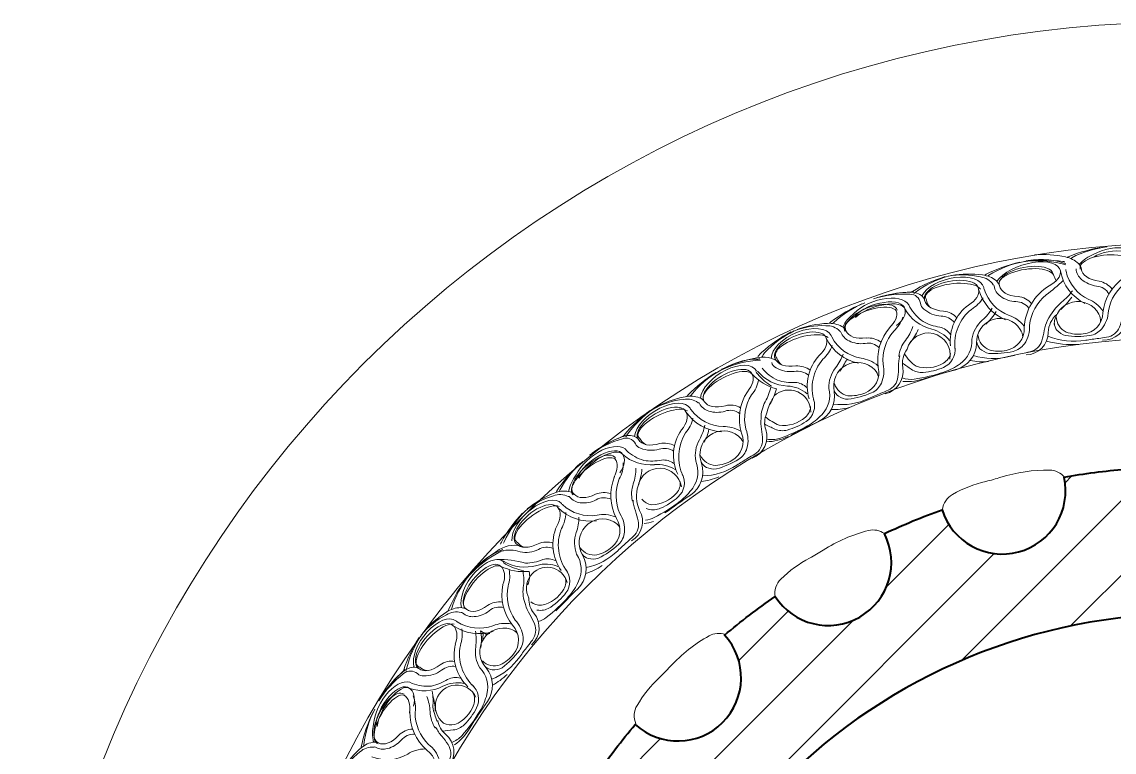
# Model space of a CAD drawing. Header units: millimetres. Extents: x 542654 to 551203, y 315718 to 321804.
# Drawn here: x 545957 to 546346.7, y 319782.5 to 320043 of the extents above; entities that cross this region are included whole.
import ezdxf

# ---------------------------------------------------------------- set-up
doc = ezdxf.new("R2010")
doc.units = ezdxf.units.MM
doc.layers.add('cad-block.com', color=250, linetype='Continuous')

msp = doc.modelspace()

# ---------------------------------------------------------------- hatches: boundary and pattern name
at = {"layer": 'cad-block.com', "lineweight": 15, "true_color": 0x000000}
h = msp.add_hatch(dxfattribs=at)
h.set_pattern_fill('ANSI31', color=18, scale=150, style=0)
h.set_pattern_definition([(45, (-1126099.823, -80341.507), (-13.25825215, 13.25825215), [])])
edge = h.paths.add_edge_path()
edge.add_arc((546630.89, 319626.77), 22.54, 180, 267.4934)
edge.add_arc((546370.37, 319627.14), 260.54, 350.0929, 354.9598, ccw=False)
edge.add_arc((546622.11, 319560.32), 22.54, 77.4026, 252.7016)
edge.add_arc((546369.93, 319628.13), 261.23, 335.0549, 340.0042, ccw=False)
edge.add_arc((546596.02, 319498.15), 22.54, 61.4709, 238.5379)
edge.add_arc((546373.41, 319626.62), 257.43, 319.9958, 324.9905, ccw=False)
edge.add_arc((546555.37, 319444.52), 22.54, 47.4916, 222.4785)
edge.add_arc((546373.22, 319626.77), 257.67, 304.9273, 309.9719, ccw=False)
edge.add_arc((546501.79, 319403.31), 22.54, 32.764, 207.0672)
edge.add_arc((546373.22, 319626.77), 257.67, 289.958, 294.9039, ccw=False)
edge.add_arc((546439.65, 319377.86), 22.54, 17.3263, 192.5624)
edge.add_arc((546373.22, 319626.77), 257.67, 275.0131, 279.9308, ccw=False)
edge.add_arc((546373.22, 319369.1), 22.54, 2.5066, 90)
edge.add_arc((546373.22, 319369.1), 22.54, 90, 177.4934)
edge.add_arc((546373.22, 319626.77), 257.67, 260.0692, 264.9869, ccw=False)
edge.add_arc((546306.78, 319377.86), 22.54, 347.4376, 522.6737)
edge.add_arc((546373.22, 319626.77), 257.67, 245.0961, 250.042, ccw=False)
edge.add_arc((546244.64, 319403.31), 22.54, 332.9328, 507.236)
edge.add_arc((546373.22, 319626.77), 257.67, 230.0281, 235.0727, ccw=False)
edge.add_arc((546191.06, 319444.52), 22.54, 317.5215, 492.5084)
edge.add_arc((546373.02, 319626.62), 257.43, 215.0095, 220.0042, ccw=False)
edge.add_arc((546150.41, 319498.15), 22.54, 301.4621, 478.5291)
edge.add_arc((546376.5, 319628.13), 261.23, 199.9958, 204.9451, ccw=False)
edge.add_arc((546124.32, 319560.32), 22.54, 287.2984, 462.5974)
edge.add_arc((546376.06, 319627.14), 260.54, 185.0402, 189.9071, ccw=False)
edge.add_arc((546115.54, 319626.77), 22.54, 272.5066, 360)
edge.add_arc((546115.54, 319626.77), 22.54, 0, 87.4934)
edge.add_arc((546376.06, 319626.4), 260.54, 170.0929, 174.9598, ccw=False)
edge.add_arc((546124.32, 319693.22), 22.54, 257.4026, 432.7016)
edge.add_arc((546376.5, 319625.41), 261.23, 155.0549, 160.0042, ccw=False)
edge.add_arc((546150.41, 319755.38), 22.54, 241.4709, 418.5379)
edge.add_arc((546373.02, 319626.92), 257.43, 139.9958, 144.9905, ccw=False)
edge.add_arc((546191.06, 319809.02), 22.54, 227.4916, 402.4785)
edge.add_arc((546373.22, 319626.77), 257.67, 124.9273, 129.9719, ccw=False)
edge.add_arc((546244.64, 319850.23), 22.54, 212.764, 387.0672)
edge.add_arc((546373.22, 319626.77), 257.67, 109.958, 114.9039, ccw=False)
edge.add_arc((546306.78, 319875.68), 22.54, 197.3263, 372.5624)
edge.add_arc((546373.22, 319626.77), 257.67, 95.0131, 99.9308, ccw=False)
edge.add_arc((546373.22, 319884.44), 22.54, 182.5066, 270)
edge.add_arc((546373.22, 319884.44), 22.54, 270, 357.4934)
edge.add_arc((546373.22, 319626.77), 257.67, 80.0692, 84.9869, ccw=False)
edge.add_arc((546439.65, 319875.68), 22.54, 167.4376, 342.6737)
edge.add_arc((546373.22, 319626.77), 257.67, 65.0961, 70.042, ccw=False)
edge.add_arc((546501.79, 319850.23), 22.54, 152.9328, 327.236)
edge.add_arc((546373.22, 319626.77), 257.67, 50.0281, 55.0727, ccw=False)
edge.add_arc((546555.37, 319809.02), 22.54, 137.5215, 312.5084)
edge.add_arc((546373.41, 319626.92), 257.43, 35.0095, 40.0042, ccw=False)
edge.add_arc((546596.02, 319755.38), 22.54, 121.4621, 298.5291)
edge.add_arc((546369.93, 319625.41), 261.23, 19.9958, 24.9451, ccw=False)
edge.add_arc((546622.11, 319693.22), 22.54, 107.2984, 282.5974)
edge.add_arc((546370.37, 319626.4), 260.54, 5.0402, 9.9071, ccw=False)
edge.add_arc((546630.89, 319626.77), 22.54, 92.5066, 180)
edge = h.paths.add_edge_path(flags=17)
edge.add_arc((546373.22, 319626.77), 205.1, 180, 270)
edge.add_arc((546373.22, 319626.77), 205.1, 270, 360)
edge.add_arc((546373.22, 319626.77), 205.1, 0, 90)
edge.add_arc((546373.22, 319626.77), 205.1, 90, 180)

# ---------------------------------------------------------------- linework, layer by layer
at = {"layer": 'cad-block.com', "color": 18, "lineweight": 15, "true_color": 0x000000}
for points in [[(546329.98, 319958.96, -0.01773), (546330.59, 319959.28, -0.065459), (546342.94, 319962.63, -0.065459)], [(546331.07, 319958.59, -0.020326), (546331.53, 319958.84, -0.093407), (546344.09, 319962.7)], [(546300.44, 319952.58, -0.01773), (546301.02, 319952.95, -0.065459), (546313.07, 319957.25, -0.065459)], [(546301.54, 319952.29, -0.020326), (546301.99, 319952.58, -0.093407), (546314.21, 319957.41)], [(546329.42, 319956.77, 0.018668), (546328.75, 319956.95, 0.138496), (546314.21, 319957.41)], [(546329.46, 319956.26, 0.084136), (546327.66, 319956.79, 0.090657), (546314.21, 319957.41)], [(546329.09, 319957.4, 0.018642), (546328.41, 319957.51, 0.063787), (546315.28, 319957.7, 0.065451)], [(546335.02, 319954.71, 0.160145), (546333.91, 319956.73, 0.142486), (546329.31, 319959.12, 0.07532), (546318.21, 319959.84, 0.065451)], [(546339.44, 319960.08, 0.129223), (546334.19, 319956.44, -1.651741)], [(546303.86, 319948.76, 0.375012), (546303.52, 319949.16, 0.214877), (546299, 319951.97, 0.107511), (546287.42, 319952.21, 0.071007)], [(546305.79, 319948.74, 0.160145), (546304.52, 319950.66, 0.142486), (546299.75, 319952.69, 0.07532), (546288.63, 319952.54, 0.065451)], [(546324.97, 319952.71, 0.00341), (546326, 319950.61, 0.145453)], [(546327.48, 319954.11, 0.231733), (546336.22, 319942.52, -0.066571), (546336.22, 319942.52)], [(546329.37, 319954.64, 0.076886), (546329.49, 319954.03, 0.711485)], [(546329.49, 319954.03, 0.234103), (546337.57, 319944, -0.067828), (546340.24, 319942.43, -0.067828)], [(546335.05, 319951.08, -0.207831), (546333.1, 319954.88, -0.467619)], [(546274.06, 319946.41, -0.020284), (546274.72, 319946.84, -0.065325), (546286.41, 319952.09, -0.065451)], [(546275.16, 319946.12, -0.024119), (546275.69, 319946.47, -0.09277), (546287.52, 319952.24)], [(546306.11, 319945.11, -0.207831), (546303.86, 319948.76, -0.467619)], [(546314.58, 319933.85, -0.248077), (546323.43, 319948.83), (546323.43, 319948.83)], [(546316.5, 319934.71, -0.203444), (546322.39, 319945.58, 0.026432), (546328.52, 319950.73)], [(546335.05, 319951.08, 0.150244), (546340.35, 319948.73, -0.25156), (546344.82, 319945.91, -0.21133)], [(546341.29, 319950.46, 0.132314), (546341.29, 319950.46, -0.187603), (546345.93, 319947.63)], [(546342.62, 319939.19, -0.220912), (546350.41, 319951.9), (546350.41, 319951.9)], [(546344.61, 319939.89, -0.203444), (546351.33, 319950.27, 0.053766), (546353.26, 319951.47)], [(546277.56, 319942.65, 0.37953), (546273.81, 319945.83, 0.093177), (546260.81, 319944.15)], [(546275.17, 319946.59, 0.018642), (546274.47, 319946.63, 0.065451), (546261.85, 319944.55, 0.065451)], [(546279.14, 319943.55, 0.154889), (546277.88, 319945.42, 0.162419), (546273.46, 319946.5, 0.070806), (546264.71, 319945.18, 0.039582)], [(546289.89, 319926.15, 0.042276), (546289.89, 319926.15, -0.260309), (546295.76, 319940.43, 0.123631), (546299.9, 319944.58)], [(546298.32, 319947.55, 0.231733), (546307.93, 319936.67, -0.066571), (546307.93, 319936.67)], [(546300.17, 319948.22, 0.076886), (546300.33, 319947.62, 0.711485)], [(546300.33, 319947.62, 0.234103), (546309.16, 319938.26, -0.067828), (546311.96, 319936.9, -0.067828)], [(546306.11, 319945.11, 0.150244), (546311.57, 319943.19, -0.25156), (546316.25, 319940.73, -0.21133)], [(546312.37, 319944.99, 0.132314), (546312.37, 319944.99, -0.187603), (546317.22, 319942.53)], [(546322.91, 319936.54, -0.093472), (546327.91, 319943.04, 0.080911), (546331.77, 319947.09)], [(546331.3, 319946.58, 0.000004), (546331.3, 319946.58, 0.000004)], [(546245.13, 319935.46, -0.01773), (546245.64, 319935.93, -0.065459), (546256.68, 319942.39, -0.065459)], [(546246.28, 319935.38, -0.020326), (546246.66, 319935.75, -0.093407), (546257.77, 319942.75)], [(546273.83, 319941.25, 0.115094), (546278.49, 319936.05, 0.113469)], [(546278.8, 319940.52, -0.243056), (546277.56, 319942.65, -0.467619)], [(546279.07, 319943.63, 0.0002), (546279.07, 319943.63, 0.0002)], [(546279.7, 319943.83, 0.150462), (546280.89, 319941.22, -1140.797871)], [(546288.27, 319927.44, -0.266872), (546294.7, 319941.97), (546294.7, 319941.97)], [(546295.88, 319929.79, -0.172942), (546299.61, 319936.55, 0.080911), (546303.15, 319940.88)], [(546323.04, 319930.9, 0.138787), (546336.51, 319929.41, -0.003114), (546341.15, 319930.08, 0.001263), (546343.95, 319930.47, 0.269297), (546348.56, 319934.11, 0.032055), (546349.69, 319937.61, -0.066973), (546351.14, 319941.22, -14.793123)], [(546353.59, 319941.95, 0.191456), (546351.05, 319936.9, -0.402427), (546342.56, 319929.48, 0.069687)], [(546253.97, 319939.01, 0.129223), (546249.85, 319934.12, -1.651741)], [(546264.23, 319920.87, -0.203444), (546268.01, 319932.65, 0.142365), (546271.24, 319937.6)], [(546272.01, 319940.6, 0.211881), (546281.58, 319933.36, 0.145453)], [(546278.8, 319940.52, 0.167244), (546284.91, 319938.02, -0.221723), (546289.66, 319935.71, -0.21466)], [(546285.84, 319939.82, 0.165719), (546285.84, 319939.82, -0.184944), (546290.57, 319937.36)], [(546300.85, 319935.15, 0.07743), (546304.63, 319939.72)], [(546326.17, 319938.58, 0.20607), (546323.16, 319932.23, -0.402427), (546315.28, 319924.17, 0.069687)], [(546344.61, 319939.89, -0.167679), (546342.24, 319933.51, -0.185084), (546338, 319931.09, -0.066584), (546329.33, 319931.05, -0.127223), (546326.27, 319932.98, -0.13935), (546325.33, 319935.43, -1.947991)], [(546342.62, 319939.19, -0.381697), (546335.61, 319931.66, -0.122512), (546329.56, 319932.32, -0.285423), (546326.03, 319937.77, -0.437676)], [(546341.18, 319938.68, -0.148154), (546341.82, 319935.93, -0.438262)], [(546249.21, 319932.34, 0.375012), (546248.8, 319932.68, 0.214877), (546243.84, 319934.6, 0.107511), (546232.4, 319932.7, 0.071007)], [(546251.1, 319932.68, 0.160145), (546249.5, 319934.33, 0.142486), (546244.44, 319935.44, 0.07532), (546233.54, 319933.24, 0.065451)], [(546262.49, 319919.67, -0.220912), (546266.69, 319933.98), (546266.69, 319933.98)], [(546269.85, 319923.63, -0.137047), (546272.19, 319929.36, 0.081294), (546274.88, 319934.3)], [(546276.24, 319935.07, 0.000004), (546276.24, 319935.07, 0.000004)], [(546278.49, 319936.05, 0.000004), (546278.49, 319936.05, 0.000004)], [(546278.49, 319936.05, 0.097391), (546284.46, 319934.12, -0.177785), (546288.25, 319931.5, -52748.141496)], [(546296.47, 319923.99, 0.14286), (546309.25, 319923.63, -0.003114), (546313.82, 319924.66, 0.001263), (546316.58, 319925.27, 0.269297), (546320.9, 319929.25, 0.032055), (546321.75, 319932.84, -0.066973), (546322.91, 319936.54, -14.793123)], [(546316.5, 319934.71, -0.167679), (546314.64, 319928.16, -0.185084), (546310.6, 319925.42, -0.066584), (546301.96, 319924.7, -0.127223), (546298.76, 319926.39, -0.13935), (546297.63, 319928.76, -1.947991)], [(546314.58, 319933.85, -0.381697), (546308.17, 319925.8, -0.122512), (546302.1, 319925.99, -0.285423), (546298.15, 319931.15, -0.437676)], [(546313.18, 319933.24, -0.148154), (546314.04, 319930.55, -0.438262)], [(546219.59, 319923.63, -0.0553), (546220.92, 319925.07, -0.065325), (546231.44, 319932.39, -0.065451)], [(546221.03, 319923.37, -0.075445), (546221.94, 319924.88, -0.09277), (546232.5, 319932.74)], [(546243.98, 319930.13, 0.231733), (546255.44, 319921.22, -0.066571), (546255.44, 319921.22)], [(546245.67, 319931.13, 0.076886), (546245.95, 319930.57, 0.711485)], [(546245.95, 319930.57, 0.234103), (546256.36, 319923, -0.067828), (546259.35, 319922.18, -0.067828)], [(546252.09, 319929.18, -0.207831), (546249.21, 319932.34, -0.467619)], [(546252.09, 319929.18, 0.150244), (546257.81, 319928.29, -0.25156), (546262.86, 319926.74, -0.21133)], [(546258.26, 319930.21, 0.132314), (546258.26, 319930.21, -0.187603), (546263.49, 319928.69)], [(546295.88, 319929.79, -0.258136), (546291.75, 319921.04, -0.074156), (546285.94, 319918.05, -0.047841), (546275.31, 319915.54, -0.121634), (546271.05, 319916.02, -0.095913)], [(546322.51, 319929.12, 0.089468), (546334, 319927.93, 0.380747)], [(546239.65, 319907.54, 0.042276), (546239.65, 319907.54, -0.260309), (546242.78, 319922.66, 0.123631), (546246.09, 319927.51)], [(546272.79, 319926.21, 0.193724), (546271.23, 319919.66, -0.402427), (546264.97, 319910.29, 0.069687)], [(546271.11, 319921.23, -0.013663), (546274.29, 319919.07, 0.168169), (546278.57, 319917.95, 0.080639), (546285.78, 319919.72, 0.343741), (546289.81, 319926.97)], [(546297.61, 319928.33, -0.330572), (546290.13, 319918.91, 0.00887), (546279.46, 319915.85, -0.170453)], [(546220.29, 319922.77, 0.018668), (546219.6, 319922.72, 0.138496), (546205.71, 319918.41)], [(546220.5, 319922.29, 0.084136), (546218.63, 319922.21, 0.090657), (546205.71, 319918.41)], [(546227.02, 319921.73, 0.19572), (546219.1, 319923.14, 0.063787), (546206.63, 319919.04, 0.065451)], [(546226.1, 319919.61, -0.243056), (546224.49, 319921.47, -0.467619)], [(546225.79, 319922.72, 0.0002), (546225.79, 319922.72, 0.0002)], [(546226.37, 319923.03, 0.150462), (546228.03, 319920.68, -1140.797871)], [(546237.82, 319908.51, -0.266872), (546241.45, 319923.97), (546241.45, 319923.97)], [(546244.87, 319912.22, -0.172942), (546247.28, 319919.56, 0.080911), (546249.96, 319924.47)], [(546246.52, 319906.63, 0.14286), (546259.14, 319908.64, -0.003114), (546263.45, 319910.49, 0.001263), (546266.05, 319911.61, 0.269297), (546269.55, 319916.32, 0.032055), (546269.73, 319920, -0.066973), (546270.19, 319923.86, -14.793123)], [(546248.76, 319918.41, 0.06466), (546251.27, 319922.69)], [(546271.89, 319924.62, 0.125843), (546276, 319920.16, 0.216881), (546285.76, 319921.26, 0.210677), (546288.28, 319924.67, 0.004601)], [(546295.31, 319922.24, 0.081084), (546301.79, 319921.77, 0.380747)], [(546194.26, 319909.35, -0.01773), (546194.69, 319909.89, -0.065459), (546204.68, 319917.89, -0.065459)], [(546195.4, 319909.44, -0.020326), (546195.73, 319909.86, -0.093407), (546205.71, 319918.41)], [(546217.41, 319917.48, 0.145453), (546226.2, 319912.07, 0.145453)], [(546218.85, 319918.32, 0.086243), (546219.51, 319917.32)], [(546219.41, 319918.43, 0.211881), (546230.15, 319913.09, 0.145453)], [(546219.51, 319917.32, 0.091119), (546224.46, 319913.08, 0.091119)], [(546221.08, 319919.41, 0.115094), (546226.62, 319915.16, 0.113469)], [(546226.1, 319919.61, 0.167244), (546232.56, 319918.29, -0.221723), (546237.66, 319916.9, -0.21466)], [(546233.14, 319920.23, 0.165719), (546233.14, 319920.23, -0.184944), (546238.25, 319918.68)], [(546264.23, 319920.87, -0.167679), (546263.61, 319914.09, -0.185084), (546260.14, 319910.65, -0.066584), (546251.79, 319908.35, -0.127223), (546248.33, 319909.41, -0.13935), (546246.78, 319911.54, -1.947991)], [(546262.49, 319919.67, -0.381697), (546257.69, 319910.58, -0.122512), (546251.68, 319909.64, -0.285423), (546246.85, 319913.98, -0.437676)], [(546261.24, 319918.81, -0.148154), (546262.57, 319916.32, -0.438262)], [(546215.28, 319897.7, -0.203444), (546217.3, 319909.9, 0.142365), (546219.78, 319915.27)], [(546225.4, 319913.74, 0.000004), (546225.4, 319913.74, 0.000004)], [(546226.62, 319915.16, 0.000004), (546226.62, 319915.16, 0.000004)], [(546226.62, 319915.16, 0.097391), (546232.84, 319914.37, -0.177785), (546237.06, 319912.5, -52748.141496)], [(546271.23, 319914.7, 0.10758), (546279.46, 319915.85)], [(546200.58, 319907.47, 0.160145), (546198.75, 319908.87, 0.142486), (546193.58, 319909.23, 0.07532), (546183.12, 319905.47, 0.065451)], [(546213.74, 319896.27, -0.220912), (546215.81, 319911.03), (546215.81, 319911.03)], [(546220.74, 319901.5, -0.137047), (546222.22, 319907.5, 0.081294), (546224.16, 319912.78)], [(546244.87, 319912.22, -0.258136), (546242.42, 319902.86, -0.074156), (546237.27, 319898.85, -0.047841), (546227.29, 319894.42, -0.127083), (546222.76, 319894.14, -0.095913)], [(546246.84, 319911.11, -0.330572), (546241.23, 319900.47, 0.00887), (546231.31, 319895.49, -0.170453)], [(546198.75, 319906.86, 0.375012), (546198.3, 319907.13, 0.214877), (546193.11, 319908.31, 0.107511), (546182.07, 319904.76, 0.071007)], [(546202.06, 319904.15, -0.207831), (546198.75, 319906.86, -0.467619)], [(546208.02, 319906.07, 0.132314), (546208.02, 319906.07, -0.187603), (546213.41, 319905.33)], [(546222, 319899.51, 0.014065), (546225.64, 319897.7, 0.168169), (546230.04, 319897.39, 0.080639), (546236.8, 319900.46, 0.343741), (546239.43, 319908.33)], [(546222.26, 319901.98, 0.050218), (546227.11, 319899.09, 0.216881), (546236.5, 319901.97, 0.210677), (546238.34, 319905.78, 0.004601)], [(546171.34, 319894.92, -0.020284), (546171.83, 319895.54, -0.065325), (546181.17, 319904.32, -0.065451)], [(546172.48, 319895.01, -0.024119), (546172.86, 319895.5, -0.09277), (546182.16, 319904.82)], [(546193.9, 319903.91, 0.231733), (546206.54, 319896.76, -0.066571), (546206.54, 319896.76)], [(546195.43, 319905.15, 0.076886), (546195.78, 319904.63, 0.711485)], [(546195.78, 319904.63, 0.234103), (546207.18, 319898.66, -0.067828), (546210.27, 319898.29, -0.067828)], [(546202.06, 319904.15, 0.150244), (546207.85, 319904.11, -0.25156), (546213.07, 319903.31, -0.21133)], [(546222.69, 319903.17, 0.191456), (546222.38, 319897.52, -0.402427), (546217.56, 319887.34, 0.069687)], [(546245.71, 319904.7, 0.081084), (546252.16, 319905.44, 0.380747)], [(546192.91, 319880.93, 0.042276), (546192.91, 319880.93, -0.260309), (546193.8, 319896.34, 0.123631), (546196.37, 319901.62)], [(546197.39, 319886.32, -0.172942), (546198.71, 319893.93, 0.080911), (546200.64, 319899.18)], [(546199.84, 319881.03, 0.14286), (546212.03, 319884.86, -0.003114), (546216.02, 319887.32, 0.001263), (546218.44, 319888.8, 0.269297), (546221.21, 319893.98, 0.032055), (546220.85, 319897.64, -0.066973), (546220.74, 319901.53, -14.793123)], [(546175.88, 319892.51, 0.37953), (546171.29, 319894.29, 0.093177), (546159.56, 319888.46)], [(546172.33, 319895.45, 0.018642), (546171.66, 319895.26, 0.065451), (546160.41, 319889.18, 0.065451)], [(546177.08, 319893.87, 0.154889), (546175.28, 319895.23, 0.162419), (546170.75, 319894.81, 0.070806), (546162.91, 319890.71, 0.039582)], [(546176.99, 319893.93, 0.0002), (546176.99, 319893.93, 0.0002)], [(546177.51, 319894.32, 0.150462), (546179.49, 319892.24, -1140.797871)], [(546190.96, 319881.62, -0.266872), (546192.3, 319897.45), (546192.3, 319897.45)], [(546213.74, 319896.27, -0.381697), (546210.31, 319886.57, -0.122512), (546204.5, 319884.76, -0.285423), (546199.09, 319888.35, -0.437676)], [(546215.28, 319897.7, -0.167679), (546215.66, 319890.9, -0.185084), (546212.73, 319886.99, -0.066584), (546204.8, 319883.5, -0.127223), (546201.22, 319884.05, -0.13935), (546199.38, 319885.92, -1.947991)], [(546200.34, 319893.02, 0.090245), (546202.1, 319897.65)], [(546212.62, 319895.23, -0.148154), (546214.31, 319892.96, -0.438262)], [(546222.61, 319893.19, 0.105571), (546230.48, 319895.09, 0.829552)], [(546172.8, 319889.97, 0.115094), (546178.9, 319886.57, 0.113469)], [(546177.74, 319890.9, -0.243056), (546175.88, 319892.51, -0.467619)], [(546177.74, 319890.9, 0.167244), (546184.33, 319890.53, -0.221723), (546189.58, 319889.9, -0.21466)], [(546184.62, 319892.53, 0.165719), (546184.62, 319892.53, -0.184944), (546189.9, 319891.75)], [(546148.67, 319875.43, -0.020326), (546148.91, 319875.9, -0.093407), (546157.14, 319886.15)], [(546171.3, 319888.75, 0.211881), (546182.71, 319885.03, 0.145453)], [(546178.9, 319886.57, 0.097391), (546185.18, 319886.69, -0.177785), (546189.62, 319885.46, -52748.141496)], [(546178.9, 319886.57, 0.000004), (546178.9, 319886.57, 0.000004)], [(546197.39, 319886.32, -0.258136), (546196.33, 319876.71, -0.074156), (546191.82, 319871.99, -0.047841), (546182.59, 319866.15, -0.095913), (546179.51, 319865.27, -0.095913)], [(546147.57, 319875.14, -0.01773), (546147.89, 319875.75, -0.065459), (546156.22, 319885.45, -0.065459)], [(546170.37, 319867.57, -0.203444), (546170.11, 319879.93, 0.142365), (546171.55, 319885.67)], [(546174.79, 319872.02, -0.137047), (546175.14, 319878.19, 0.081294), (546176.06, 319883.74)], [(546177.1, 319884.91, 0.000004), (546177.1, 319884.91, 0.000004)], [(546199.5, 319885.51, -0.330572), (546195.5, 319874.16, 0.00887), (546186.42, 319867.8, -0.170453)], [(546285.39, 319869.01, -0.235986), (546289.02, 319874.41, -0.07141), (546300.87, 319879.05, 0.018971), (546306.23, 319880.53, -0.08082), (546323.71, 319883.09, -0.218698), (546328.9, 319880.6, 4.897117)], [(546154.76, 319881.37, 0.118076), (546152.07, 319875.49, -0.25983)], [(546169.12, 319865.87, -0.220912), (546168.43, 319880.76), (546168.43, 319880.76)], [(546178.16, 319872.7, 0.174124), (546181.74, 319870.74, 0.216881), (546190.6, 319874.96, 0.210677), (546191.87, 319879, 0.004601)], [(546179.73, 319869.4, 0.034218), (546180.48, 319869.15, 0.168169), (546184.88, 319869.49, 0.080639), (546191.12, 319873.51, 0.343741), (546192.57, 319881.68)], [(546199.31, 319879, 0.081084), (546205.59, 319880.67, 0.380747)], [(546152.43, 319873.51, 0.375012), (546151.94, 319873.7, 0.214877), (546146.62, 319873.9, 0.107511), (546136.43, 319868.37, 0.071007)], [(546154.12, 319874.45, 0.160145), (546152.07, 319875.49, 0.142486), (546146.91, 319874.89, 0.07532), (546137.33, 319869.26, 0.065451)], [(546161.69, 319874.46, 0.132314), (546161.69, 319874.46, -0.187603), (546167.13, 319874.72)], [(546176.87, 319877.5, 0.194003), (546177.39, 319868.71, -0.402427), (546174.53, 319857.81, 0.069687)], [(546149.49, 319871.22, 0.076886), (546149.93, 319870.78, 0.711485)], [(546149.93, 319870.78, 0.234103), (546162.24, 319867.02, -0.067828), (546165.34, 319867.22, -0.067828)], [(546156.19, 319871.46, -0.207831), (546152.43, 319873.51, -0.467619)], [(546156.19, 319871.46, 0.150244), (546161.89, 319872.49, -0.25156), (546167.17, 319872.67, -0.21133)], [(546158.28, 319848.33, 0.14286), (546169.56, 319854.35, -0.003114), (546173.02, 319857.51, 0.001263), (546175.12, 319859.41, 0.269297), (546176.89, 319865.01, 0.032055), (546175.86, 319868.54, -0.066973), (546175.03, 319872.34, -14.793123)], [(546127.7, 319856.72, -0.020284), (546128.07, 319857.41, -0.065325), (546135.63, 319867.76, -0.065451)], [(546128.81, 319857.01, -0.024119), (546129.09, 319857.57, -0.09277), (546136.51, 319868.44)], [(546148.22, 319869.72, 0.231733), (546161.96, 319865.03, -0.066571), (546161.96, 319865.03)], [(546151.49, 319846.96, 0.042276), (546151.49, 319846.96, -0.260309), (546149.52, 319862.26, 0.123631), (546151.06, 319867.93)], [(546170.37, 319867.57, -0.167679), (546172, 319860.96, -0.185084), (546169.85, 319856.57, -0.066584), (546162.7, 319851.67, -0.127223), (546159.08, 319851.56, -0.13935), (546156.93, 319853.06, -1.947991)], [(546149.45, 319847.27, -0.266872), (546147.83, 319863.08), (546147.83, 319863.08)], [(546154.9, 319853.08, -0.172942), (546154.79, 319860.8, 0.080911), (546155.72, 319866.32)], [(546169.12, 319865.87, -0.381697), (546167.55, 319855.71, -0.122512), (546162.18, 319852.86, -0.285423), (546156.19, 319855.38, -0.437676)], [(546168.22, 319864.65, -0.148154), (546170.29, 319862.73, -0.438262)], [(546179.01, 319864.02, 0.075703), (546182.36, 319864.79)], [(546225.69, 319838.03, -0.235986), (546227.79, 319844.18, -0.07141), (546238.04, 319851.73, 0.018971), (546242.84, 319854.54, -0.08082), (546259.06, 319861.54, -0.218698), (546264.71, 319860.48, 4.897117)], [(546136.22, 319855.59, 0.248116), (546127.32, 319854.72, 0.063787), (546117.18, 319846.38, 0.065451)], [(546133.44, 319856.78, 0.0002), (546133.44, 319856.78, 0.0002)], [(546133.88, 319857.27, 0.150462), (546136.22, 319855.59, -1140.797871)], [(546134.74, 319853.95, 0.167244), (546141.29, 319854.8, -0.221723), (546146.56, 319855.15, -0.21466)], [(546141.2, 319856.82, 0.165719), (546141.2, 319856.82, -0.184944), (546146.53, 319857.03)], [(546128.57, 319854.8, 0.018668), (546127.94, 319854.51, 0.138496), (546116.55, 319845.46)], [(546128.93, 319854.44, 0.084136), (546127.21, 319853.69, 0.090657), (546116.55, 319845.46)], [(546126.43, 319851.17, -0.083545), (546136.68, 319849.91, 0.113469)], [(546134.74, 319853.95, 0.160559), (546128.04, 319854.13, -0.467619)], [(546136.68, 319849.91, 0.097391), (546142.82, 319851.19, -0.177785), (546147.42, 319850.8, -52748.141496)], [(546154.9, 319853.08, -0.258136), (546155.63, 319843.44, -0.074156), (546152.07, 319837.96, -0.047841), (546144.08, 319830.52, -0.095913), (546141.22, 319829.09, -0.095913)], [(546157.12, 319852.67, -0.330572), (546155.29, 319840.78, 0.00887), (546147.54, 319832.85, -0.170453)], [(546127.8, 319848.84, 0.145453), (546137.95, 319846.97, 0.145453)], [(546128.8, 319850.65, 0.211881), (546140.7, 319849.1, 0.145453)], [(546128.83, 319850.14, 0.086243), (546129.81, 319849.44)], [(546129.81, 319849.44, 0.091119), (546135.95, 319847.29, 0.091119)], [(546132.98, 319829.62, -0.203444), (546130.44, 319841.73, 0.142365), (546130.8, 319847.63)], [(546136.59, 319848.24, 0.000004), (546136.59, 319848.24, 0.000004)], [(546136.68, 319849.91, 0.000004), (546136.68, 319849.91, 0.000004)], [(546140.67, 319833.19, 0.034218), (546141.45, 319833.08, 0.168169), (546145.72, 319834.23, 0.080639), (546151.11, 319839.33, 0.343741), (546151.02, 319847.63)], [(546158.14, 319846.24, 0.081084), (546164, 319849.04, 0.380747)], [(546109.16, 319832.87, -0.01773), (546109.37, 319833.53, -0.065459), (546115.78, 319844.6, -0.065459)], [(546110.2, 319833.37, -0.020326), (546110.35, 319833.87, -0.093407), (546116.55, 319845.46)], [(546136.69, 319835.14, -0.137047), (546135.89, 319841.28, 0.081294), (546135.79, 319846.9)], [(546138.52, 319836.13, 0.174124), (546142.39, 319834.88, 0.216881), (546150.33, 319840.66, 0.210677), (546150.83, 319844.87, 0.004601)], [(546132.06, 319827.73, -0.220912), (546128.64, 319842.24), (546128.64, 319842.24)], [(546123.17, 319834.8, 0.132314), (546123.17, 319834.8, -0.187603), (546128.47, 319836.05)], [(546137.9, 319837.41, 0.191456), (546139.66, 319832.03, -0.402427), (546138.85, 319820.79, 0.069687)], [(546114.25, 319832.17, 0.375012), (546113.73, 319832.26, 0.214877), (546108.47, 319831.48, 0.107511), (546099.47, 319824.17, 0.071007)], [(546115.73, 319833.4, 0.160145), (546113.52, 319834.05, 0.142486), (546108.57, 319832.51, 0.07532), (546100.18, 319825.21, 0.065451)], [(546118.32, 319830.84, -0.207831), (546114.25, 319832.17, -0.467619)], [(546118.32, 319830.84, 0.150244), (546123.73, 319832.91, -0.25156), (546128.89, 319834.05, -0.21133)], [(546124.62, 319808.49, 0.14286), (546134.61, 319816.48, -0.003114), (546137.43, 319820.22, 0.001263), (546139.14, 319822.47, 0.269297), (546139.85, 319828.3, 0.032055), (546138.19, 319831.59, -0.066973), (546136.68, 319835.17, -14.793123)], [(546110.8, 319827.67, 0.231733), (546125.17, 319825.58, -0.066571), (546125.17, 319825.58)], [(546111.78, 319829.37, 0.076886), (546112.29, 319829.02, 0.711485)], [(546112.29, 319829.02, 0.234103), (546125.08, 319827.59, -0.067828), (546128.09, 319828.36, -0.067828)], [(546132.06, 319827.73, -0.381697), (546132.38, 319817.45, -0.122512), (546127.62, 319813.66, -0.285423), (546121.28, 319815.04, -0.437676)], [(546132.98, 319829.62, -0.167679), (546135.79, 319823.43, -0.185084), (546134.48, 319818.72, -0.066584), (546128.35, 319812.59, -0.127223), (546124.82, 319811.81, -0.13935), (546122.43, 319812.89, -1.947991)], [(546094.06, 319811.61, -0.024119), (546094.24, 319812.21, -0.09277), (546099.53, 319824.26)], [(546118.2, 319805.89, 0.042276), (546118.2, 319805.89, -0.260309), (546113.45, 319820.58, 0.123631), (546113.93, 319826.43)], [(546120.43, 319812.54, -0.172942), (546118.9, 319820.11, 0.080911), (546118.8, 319825.7)], [(546120.75, 319819.84, 0.07743), (546120.68, 319825.77)], [(546121.53, 319825.21, -0.07015), (546121.24, 319821.79, -19.622148)], [(546121.53, 319825.21, 0.120962), (546123.92, 319824.85, -1.326627)], [(546131.4, 319826.36, -0.148154), (546133.79, 319824.86, -0.438262)], [(546176.04, 319792.65, -0.235986), (546176.48, 319799.13, -0.07141), (546184.42, 319809.08, 0.018971), (546188.33, 319813.04, -0.08082), (546202.18, 319823.99, -0.218698), (546207.92, 319824.43, 4.897117)], [(546093.03, 319811.11, -0.020284), (546093.26, 319811.86, -0.065325), (546098.78, 319823.43, -0.065451)], [(546116.14, 319805.83, -0.266872), (546111.65, 319821.07), (546111.65, 319821.07)], [(546098.75, 319812.21, 0.154889), (546096.59, 319812.83, 0.162419), (546092.52, 319810.8, 0.070806), (546086.7, 319804.13, 0.039582)], [(546098.65, 319812.23, 0.0002), (546098.65, 319812.23, 0.0002)], [(546099, 319812.79, 0.150462), (546101.6, 319811.57, -1140.797871)], [(546100.45, 319809.68, 0.167244), (546106.73, 319811.73, -0.221723), (546111.85, 319813.04, -0.21466)], [(546106.27, 319813.7, 0.165719), (546106.27, 319813.7, -0.184944), (546111.47, 319814.88)], [(546120.43, 319812.54, -0.258136), (546122.92, 319803.19, -0.074156), (546120.43, 319797.16, -0.047841), (546113.94, 319788.37, -0.121634), (546110.38, 319785.98, -0.095913)], [(546122.69, 319812.54, -0.330572), (546123.07, 319800.52, 0.00887), (546116.91, 319791.29, -0.170453)], [(546098.13, 319810.5, 0.37953), (546093.21, 319810.51, 0.093177), (546084.39, 319800.82)], [(546093.76, 319811.96, 0.018642), (546093.21, 319811.54, 0.065451), (546084.92, 319801.8, 0.065451)], [(546100.45, 319809.68, -0.243056), (546098.13, 319810.5, -0.467619)], [(546103.1, 319806.07, 0.097391), (546108.91, 319808.46, -0.177785), (546113.5, 319808.92, -52748.141496)], [(546124.87, 319806.41, 0.081084), (546130.11, 319810.24, 0.380747)], [(546095.22, 319805.35, 0.211881), (546107.21, 319806.01, 0.145453)], [(546096.19, 319807.02, 0.115094), (546103.1, 319806.07, 0.113469)], [(546103.1, 319806.07, 0.000004), (546103.1, 319806.07, 0.000004)], [(546105.11, 319793.41, -0.02501), (546103.57, 319798.6, 0.086664), (546103.37, 319804.25)], [(546107.06, 319790, -0.013663), (546110.89, 319790.4, 0.168169), (546114.87, 319792.32, 0.080639), (546119.23, 319798.32, 0.343741), (546117.62, 319806.46)], [(546102.04, 319785.27, -0.203444), (546097.31, 319796.7, 0.142365), (546096.58, 319802.57)], [(546104.55, 319791.02, -0.137047), (546102.63, 319796.9, 0.081294), (546101.49, 319802.4)], [(546102.03, 319803.87, 0.000004), (546102.03, 319803.87, 0.000004)], [(546107.44, 319792.87, 0.174124), (546111.48, 319792.34, 0.216881), (546118.22, 319799.49, 0.210677), (546117.93, 319803.71, 0.004601)], [(546078.04, 319784.06, -0.01773), (546078.12, 319784.74, -0.065459), (546082.37, 319796.81, -0.065459)], [(546078.96, 319784.74, -0.020326), (546079.02, 319785.26, -0.093407), (546082.97, 319797.79)], [(546101.49, 319783.24, -0.220912), (546095.45, 319796.86), (546095.45, 319796.86)], [(546105.44, 319793.83, 0.191456), (546108.16, 319788.87, -0.402427), (546109.45, 319777.68, 0.069687)], [(546082.49, 319792.47, 0.129223), (546082.5, 319786.09, -1.651741)], [(546087.41, 319783.76, 0.150244), (546092.35, 319786.79, -0.25156), (546097.2, 319788.87, -0.21133)], [(546091.45, 319788.54, 0.132314), (546091.45, 319788.54, -0.187603), (546096.42, 319790.75)], [(546097.74, 319762.96, 0.14286), (546106.07, 319772.65, -0.003114), (546108.16, 319776.85, 0.001263), (546109.42, 319779.38, 0.269297), (546109.05, 319785.24, 0.032055), (546106.8, 319788.16, -0.066973), (546104.66, 319791.4, -14.793123)], [(546111.38, 319785.09, 0.10758), (546116.91, 319791.29)], [(546084.4, 319785.79, 0.160145), (546082.11, 319786.02, 0.142486), (546077.52, 319783.59, 0.07532), (546070.63, 319774.87, 0.065451)], [(546102.04, 319785.27, -0.167679), (546105.96, 319779.7, -0.185084), (546105.54, 319774.83, -0.066584), (546100.65, 319767.67, -0.127223), (546097.32, 319766.25, -0.13935), (546094.77, 319766.87, -1.947991)], [(546083.17, 319784.31, 0.375012), (546082.64, 319784.3, 0.214877), (546077.61, 319782.56, 0.107511), (546070.12, 319773.72, 0.071007)], [(546081.82, 319780.85, 0.234103), (546094.66, 319781.81, -0.067828), (546097.48, 319783.12, -0.067828)], [(546087.41, 319783.76, -0.207831), (546083.17, 319784.31, -0.467619)], [(546101.49, 319783.24, -0.381697), (546103.71, 319773.19, -0.122512), (546099.73, 319768.59, -0.285423), (546093.24, 319768.77, -0.437676)]]:
    msp.add_lwpolyline(points, format="xyb", dxfattribs=at)
for points in [[(546251.95, 319922.36), (546251.27, 319922.69)], [(546121.53, 319825.21), (546120.68, 319825.77)], [(546121.53, 319825.21), (546122.75, 319824.47)]]:
    msp.add_lwpolyline(points, dxfattribs=at)
at = {"layer": 'cad-block.com', "color": 18, "lineweight": 40, "true_color": 0x000000}
for points in [[(546162.17, 319774.61, -0.021797), (546175.83, 319792.4, 0.957182), (546207.68, 319824.24, -0.022015), (546225.69, 319838.03, 0.951482), (546264.71, 319860.48, -0.021584), (546285.26, 319868.97, 0.959268), (546328.78, 319880.58, -0.021461), (546350.7, 319883.46, 0.401457), (546373.22, 319861.9, 0.401457), (546395.73, 319883.46, -0.021461), (546417.65, 319880.58, 0.959268), (546461.17, 319868.97, -0.021584), (546481.72, 319860.48, 0.951482), (546520.74, 319838.03, -0.022015), (546538.75, 319824.24, 0.957182), (546570.6, 319792.4, -0.021797), (546584.26, 319774.61, 0.974726)], [(546168.12, 319626.77, 0.414214), (546373.22, 319421.67, 0.414214), (546578.31, 319626.77, 0.414214), (546373.22, 319831.87, 0.414214), (546168.12, 319626.77)]]:
    msp.add_lwpolyline(points, format="xyb", dxfattribs=at)
at = {"layer": 'cad-block.com', "color": 18, "lineweight": 15, "true_color": 0x000000}
for centre, radius, start, end in [((546373.22, 319626.77), 416.2, 90, 180), ((546373.22, 319626.77), 337.45, 90, 180), ((546312.35, 319958.14), 23.39, 310.6861, 325.0019), ((546333.7, 319934.79), 8.43, 27.4658, 178.572), ((546333.13, 319933.39), 11.5, 33.7213, 51.8029), ((546306.03, 319928.78), 8.43, 31.9413, 183.0476), ((546305.57, 319927.33), 11.5, 38.1968, 56.2785), ((546255.49, 319942.94), 23.39, 321.3391, 335.6549), ((546278.92, 319922.17), 11.5, 38.1946, 76.6336), ((546373.22, 319626.77), 303.7, 90, 180), ((546280.35, 319924.18), 7.82, 349.1654, 164.9246), ((546255.03, 319913.1), 8.43, 42.5943, 193.7006), ((546254.85, 319911.6), 11.5, 48.8498, 66.9315), ((546203.71, 319918.5), 23.39, 329.7202, 344.036), ((546230.64, 319903.84), 7.82, 359.8184, 132.6085), ((546229.61, 319901.6), 11.5, 48.8476, 87.2866), ((546235.89, 319900.8), 13.41, 146.2601, 169.8329), ((546207.35, 319887.16), 11.5, 57.2309, 75.3126), ((546207.31, 319888.68), 8.43, 50.9754, 202.0817), ((546184.54, 319875.96), 7.82, 8.1995, 168.6457), ((546154.91, 319885.58), 23.39, 340.3732, 354.689), ((546183.84, 319873.59), 11.5, 57.2287, 95.6677), ((546164.53, 319855.75), 11.5, 67.8839, 85.9656), ((546164.21, 319857.23), 8.43, 61.6284, 212.7347), ((546144.43, 319841), 7.44, 15.9741, 208.7993), ((546143.93, 319838.07), 11.5, 67.8817, 106.3207), ((546131.5, 319845.24), 6.67, 332.7887, 15.0108), ((546129.4, 319816.93), 11.5, 78.4774, 96.5591), ((546128.82, 319818.33), 8.43, 72.2219, 223.3282), ((546112.12, 319798.86), 7.6, 24.946, 231.9891), ((546112.41, 319795.76), 11.5, 78.4752, 116.9143), ((546081.11, 319796.45), 23.39, 1.6197, 15.9356), ((546100.88, 319772.14), 11.5, 89.1304, 107.2121)]:
    msp.add_arc(centre, radius, start, end, dxfattribs=at)
at = {"layer": 'cad-block.com', "color": 18, "lineweight": 15, "true_color": 0x000000, "extrusion": (0, 0, -1)}
for centre, major_axis, ratio, start_param, end_param in [((546344.33, 319955.91), (9.85, 0.71), 0.397635, 3.024538, 6.166131), ((546347.7, 319956.35), (-11.48, -0.89), 0.522762, 0.808279, 3.172065), ((546347.44, 319956.81), (9.83, 0.37), 0.45019, 3.7872, 6.34371), ((546315.62, 319950.65), (11.77, 3.84), 0.471292, 3.717485, 6.349701), ((546288.97, 319945.48), (11.19, 2.74), 0.522, 3.557014, 6.283897), ((546315.34, 319950.79), (9.77, 1.48), 0.397635, 3.024538, 6.166131), ((546315.29, 319951.05), (9.65, 1.93), 0.45019, 3.081068, 6.34371), ((546289.33, 319945.76), (9.98, 1.1), 0.383363, 2.916296, 6.057889), ((546288.64, 319945.89), (9.65, 1.93), 0.469432, 3.083543, 6.341235), ((546262.92, 319937.57), (-10.85, -3.85), 0.522762, 0.808279, 3.172065), ((546259.78, 319936.26), (9.32, 3.26), 0.397635, 3.024538, 6.166131), ((546260.01, 319936.71), (9.13, 3.68), 0.45019, 3.081068, 6.34371), ((546262.55, 319937.94), (9.4, 2.92), 0.45019, 3.7872, 6.34371), ((546262.63, 319937.68), (9.38, 2.91), 0.39308, 3.786762, 6.283185), ((546288.74, 319946.2), (-9.64, -1.93), 0.612911, -0.044481, -0.044423), ((546235.18, 319926.37), (10.54, 4.65), 0.523583, 3.345397, 6.262875), ((546235.48, 319926.7), (9.6, 2.92), 0.383363, 2.916296, 6.057889), ((546234.77, 319926.71), (9.13, 3.68), 0.469432, 3.083543, 6.341235), ((546209.25, 319912.48), (9.7, 6.21), 0.522762, 3.543527, 6.313658), ((546234.81, 319927.03), (-9.12, -3.67), 0.612911, -0.044481, -0.044423), ((546208.94, 319912.52), (8.75, 4.58), 0.397635, 3.024538, 6.166131), ((546208.8, 319912.76), (8.49, 4.97), 0.45019, 3.081068, 6.34371), ((546185.99, 319899.28), (9.07, 4.29), 0.383363, 2.916296, 6.057889), ((546185.74, 319898.91), (9.68, 6.24), 0.522, 3.557014, 6.283897), ((546185.29, 319899.18), (8.49, 4.97), 0.469432, 3.083543, 6.341235), ((546185.28, 319899.5), (-8.49, -4.96), 0.612911, -0.044481, -0.044423), ((546163.69, 319882.93), (-9, -7.18), 0.522762, 0.808279, 3.172065), ((546163.22, 319883.16), (7.93, 5.82), 0.45019, 3.7872, 6.34371), ((546163.38, 319882.94), (7.92, 5.81), 0.39308, 3.786762, 6.283185), ((546161.15, 319880.67), (7.75, 6.12), 0.397635, 3.024538, 6.166131), ((546161.23, 319881.17), (7.43, 6.45), 0.45019, 3.081068, 6.34371), ((546141.12, 319863.3), (8.36, 7.92), 0.522, 3.557014, 6.283897), ((546141.29, 319863.71), (8.12, 5.89), 0.383363, 2.916296, 6.057889), ((546140.63, 319863.48), (7.43, 6.45), 0.469432, 3.083543, 6.341235), ((546140.56, 319863.8), (-7.42, -6.45), 0.612911, -0.044481, -0.044423), ((546122, 319841.21), (6.79, 9.3), 0.522762, 3.543527, 6.313658), ((546121.69, 319841.14), (6.49, 7.44), 0.397635, 3.024538, 6.166131), ((546121.48, 319841.31), (6.12, 7.71), 0.45019, 3.081068, 6.34371), ((546105.01, 319820.05), (6.76, 9.33), 0.522, 3.557014, 6.283897), ((546105.1, 319820.48), (6.9, 7.29), 0.383363, 2.916296, 6.057889), ((546104.49, 319820.14), (6.11, 7.71), 0.469432, 3.083543, 6.341235), ((546104.36, 319820.44), (-6.11, -7.7), 0.612911, -0.044481, -0.044423), ((546090.25, 319797.16), (-5.79, -9.96), 0.522762, 0.808279, 3.172065), ((546089.73, 319797.2), (5.28, 8.3), 0.45019, 3.7872, 6.34371), ((546089.95, 319797.06), (5.27, 8.29), 0.39308, 3.786762, 6.283185), ((546088.7, 319794.14), (5.01, 8.52), 0.397635, 3.024538, 6.166131), ((546088.59, 319794.63), (4.58, 8.71), 0.45019, 3.081068, 6.34371)]:
    msp.add_ellipse(centre, major_axis=major_axis, ratio=ratio, start_param=start_param, end_param=end_param, dxfattribs=at)
at = {"layer": 'cad-block.com', "color": 18, "lineweight": 15, "true_color": 0x000000}
for centre, major_axis, start_param, end_param in [((546317.73, 319952.95), (9.75, 1.17), -1.015776, 0), ((546344.7, 319956.01), (9.75, 1.17), 3.141593, 4.287134), ((546315.34, 319950.79), (9.63, 1.92), 3.141593, 4.287134), ((546288.69, 319945.63), (9.63, 1.92), -1.015776, 0), ((546288.69, 319945.63), (9.63, 1.92), 3.141593, 4.300206), ((546259.78, 319936.26), (9.11, 3.67), -1.015777, 0), ((546262.63, 319937.68), (9.38, 2.91), -1.015777, 0), ((546234.87, 319926.46), (9.11, 3.67), -1.015776, 0), ((546260.11, 319936.46), (9.11, 3.67), 3.141593, 4.287134), ((546234.87, 319926.46), (9.11, 3.67), 3.141593, 4.300206), ((546208.94, 319912.52), (8.48, 4.96), -1.015777, 0), ((546208.94, 319912.52), (8.48, 4.96), 3.141593, 4.287134), ((546185.43, 319898.95), (8.48, 4.96), -1.015776, 0), ((546185.43, 319898.95), (8.48, 4.96), 3.141593, 4.300206), ((546161.15, 319880.67), (7.41, 6.44), -1.015777, 0), ((546163.38, 319882.94), (7.92, 5.81), -1.015777, 0), ((546161.4, 319880.97), (7.41, 6.44), 3.141593, 4.287134), ((546140.8, 319863.28), (7.41, 6.44), -1.015776, 0), ((546140.8, 319863.28), (7.41, 6.44), 3.141593, 4.300206), ((546121.69, 319841.14), (6.1, 7.69), -1.015777, 0), ((546121.69, 319841.14), (6.1, 7.69), 3.141593, 4.287134), ((546104.7, 319819.97), (6.1, 7.69), -1.015776, 0), ((546104.7, 319819.97), (6.1, 7.69), 3.141593, 4.300206), ((546089.95, 319797.06), (5.27, 8.29), -1.015777, 0), ((546088.7, 319794.14), (4.58, 8.69), -1.015777, 0), ((546088.82, 319794.5), (4.58, 8.69), 3.141593, 4.287134)]:
    msp.add_ellipse(centre, major_axis=major_axis, ratio=0.570546, start_param=start_param, end_param=end_param, dxfattribs=at)

doc.saveas('drawing.dxf')
